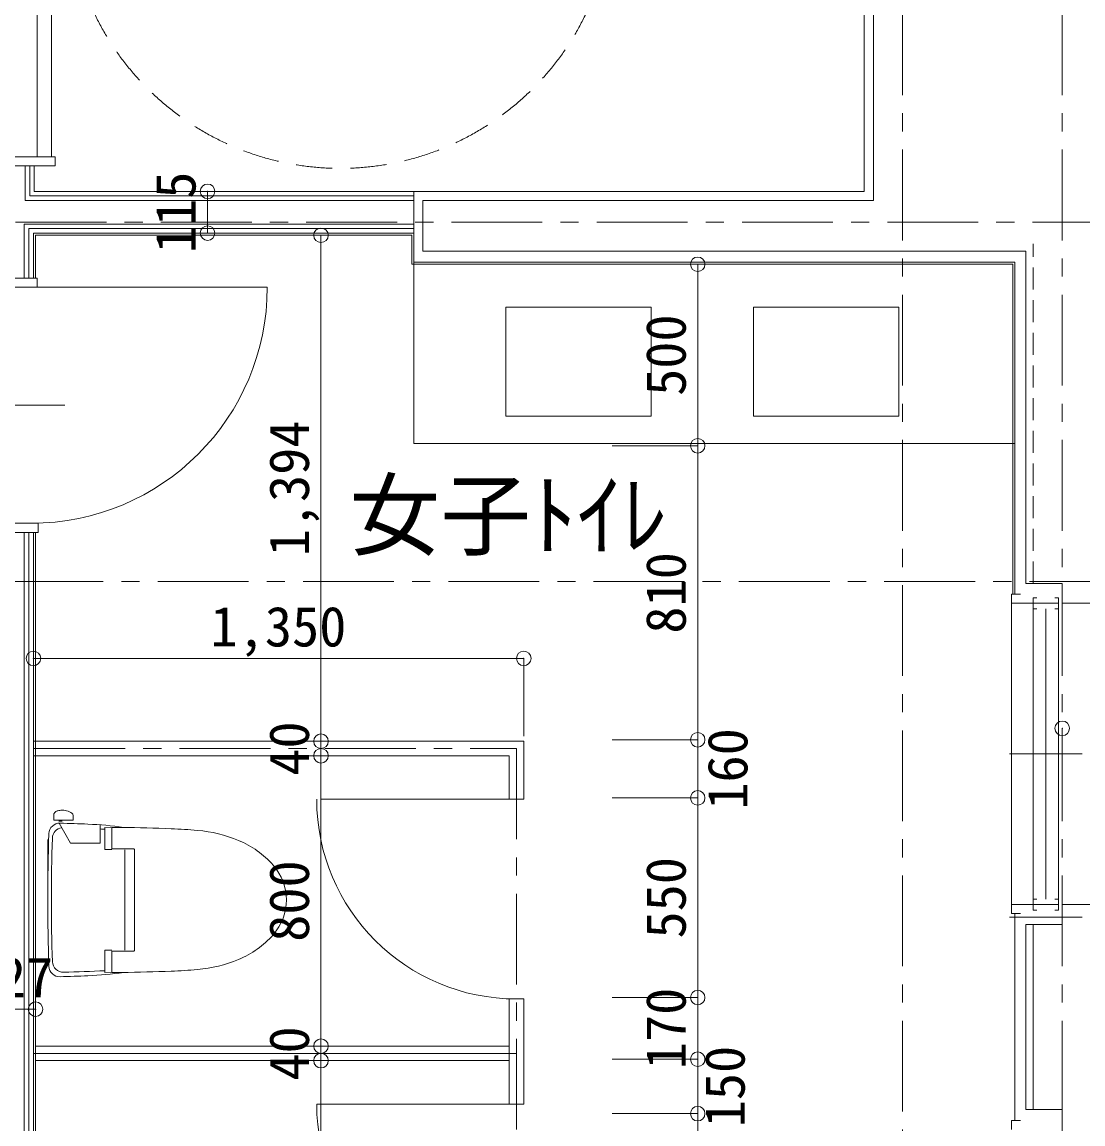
# Model space of a CAD drawing. Units: millimetres at full size, sheet at 1:50. Extents: x -19990 to 20111, y -13076 to 12993.
# Drawn here: x 5446 to 8367, y -6262 to -3226 of the extents above; entities that cross this region are included whole.
import ezdxf
from ezdxf.enums import TextEntityAlignment as Align

# ---------------------------------------------------------------- set-up
doc = ezdxf.new("R2010")
doc.units = ezdxf.units.MM
doc.header["$LTSCALE"] = 50
doc.header["$PDMODE"] = 32
doc.header["$PDSIZE"] = 40
for name, pattern in [('CHAIN1', [8, 5, -1, 1, -1]), ('DASHED1', [1.8, 1.2, -0.6]), ('DASHED2', [3, 2, -1])]:
    doc.linetypes.add(name, pattern=pattern)
for name, color, linetype, lineweight in [('1-1_表（文字_固定）', 4, 'Continuous', 9), ('1-2', 3, 'Continuous', 18), ('1-3', 7, 'Continuous', 13), ('1-4', 4, 'Continuous', 9), ('1-6', 7, 'Continuous', 13), ('1-8', 4, 'Continuous', 9), ('1-D_寸法', 6, 'Continuous', 9)]:
    doc.layers.add(name, color=color, linetype=linetype, lineweight=lineweight)
doc.layers.add('1-5_建具姿図', color=3, linetype='Continuous')
doc.styles.add('ＭＳ ゴシック', font='')
doc.styles.get('ＭＳ ゴシック').set_extended_font_data('MS Gothic')

msp = doc.modelspace()

# ---------------------------------------------------------------- linework, layer by layer
at = {"layer": '1-1_表（文字_固定）', "linetype": 'CHAIN1'}
for p, q in [((7869.61, -9827.17), (7869.61, 8572.83)), ((8309.61, -9827.17), (8309.61, 8572.83)), ((13278.21, -3777.17), (2115.11, -3777.17)), ((5419.61, -4767.17), (12781.09, -4767.17)), ((5479.61, -5227.17), (6807.11, -5227.17)), ((6807.11, -5227.17), (6807.11, -7747.17))]:
    msp.add_line(p, q, dxfattribs=at)
at = {"layer": '1-1_表（文字_固定）', "color": 7, "lineweight": 13}
for p, q in [((6268.91, -5207.17), (6268.91, -3813.17)), ((6268.91, -5247.17), (6268.91, -5207.17)), ((6268.91, -6047.17), (6268.91, -5247.17)), ((6268.91, -6087.17), (6268.91, -6047.17)), ((6268.91, -6887.17), (6268.91, -6087.17))]:
    msp.add_line(p, q, dxfattribs=at)
at = {"layer": '1-1_表（文字_固定）', "color": 2}
for p in [(6268.91, -3813.17), (6268.91, -5207.17), (6268.91, -5247.17), (6268.91, -6047.17), (6268.91, -6087.17)]:
    msp.add_point(p, dxfattribs=at)
at = {"layer": '1-2'}
for p, q in [((7764.61, -2097.17), (7764.61, -3692.17)), ((6524.61, -3692.17), (5479.61, -3692.17)), ((6518.61, -3813.17), (6518.61, -3893.17)), ((8173.61, -3893.17), (6518.61, -3893.17)), ((8173.61, -4802.17), (8173.61, -3893.17)), ((5483.11, -4631.62), (5483.11, -7737.17)), ((8409.61, -4827.17), (8309.61, -4827.17)), ((8409.61, -5657.17), (8309.61, -5657.17))]:
    msp.add_line(p, q, dxfattribs=at)
at = {"layer": '1-2', "color": 7, "lineweight": 13}
msp.add_line((6827.11, -4979.1), (5477.11, -4979.1), dxfattribs=at)
at = {"layer": '1-2'}
for points in [[(7764.61, -3692.17), (6524.61, -3692.17), (6524.61, -3887.17)], [(6518.61, -3813.17), (5483.11, -3813.17), (5483.11, -3931.62)]]:
    msp.add_lwpolyline(points, dxfattribs=at)
at = {"layer": '1-2', "color": 2}
for p in [(5477.11, -4979.1), (6827.11, -4979.1)]:
    msp.add_point(p, dxfattribs=at)
at = {"layer": '1-3'}
for p, q in [((7789.61, -2797.17), (7789.61, -3717.17)), ((7789.61, -3717.17), (6549.61, -3717.17)), ((6549.61, -3857.17), (6549.61, -3717.17)), ((6549.61, -3857.17), (8209.61, -3857.17)), ((8209.61, -3857.17), (8209.61, -4772.17)), ((8309.61, -4772.17), (8209.61, -4772.17)), ((8309.61, -4827.17), (8309.61, -4772.17)), ((8309.61, -5657.17), (8309.61, -5712.17)), ((8309.61, -5712.17), (8209.61, -5712.17)), ((8209.61, -5712.17), (8209.61, -6222.17)), ((8309.61, -6222.17), (8209.61, -6222.17)), ((8309.61, -6277.17), (8309.61, -6222.17))]:
    msp.add_line(p, q, dxfattribs=at)
at = {"layer": '1-3', "linetype": 'DASHED1'}
msp.add_line((8229.61, -4772.17), (8229.61, -3837.17), dxfattribs=at)
at = {"layer": '1-4', "color": 7, "lineweight": 13}
for p, q in [((5487.11, -2572.17), (5487.11, -3597.17)), ((5527.11, -2572.17), (5527.11, -3597.17)), ((5352.11, -3597.17), (5537.11, -3597.17)), ((5956.57, -3807.17), (5956.57, -3692.17))]:
    msp.add_line(p, q, dxfattribs=at)
at = {"layer": '1-4', "color": 3, "lineweight": 18}
for p, q in [((5479.61, -3692.17), (5479.61, -3622.17)), ((5352.11, -3931.62), (5487.11, -3931.62)), ((5487.11, -3956.62), (5487.11, -3931.62)), ((5352.11, -3956.62), (6120.99, -3956.62)), ((5355.11, -4606.62), (5490.11, -4606.62)), ((5490.11, -4631.62), (5490.11, -4606.62))]:
    msp.add_line(p, q, dxfattribs=at)
at = {"layer": '1-4'}
for p, q in [((5563.9, -4281.62), (5298.7, -4281.62)), ((5487.61, -4631.62), (5357.61, -4631.62)), ((8169.61, -4802.17), (8169.61, -4827.17)), ((8194.61, -4802.17), (8169.61, -4802.17)), ((8229.61, -4812.17), (8239.61, -4812.17)), ((8229.61, -4842.17), (8229.61, -4812.17)), ((8229.61, -4827.17), (8169.61, -4827.17)), ((8169.61, -5657.17), (8169.61, -4827.17)), ((8229.61, -4827.17), (8299.61, -4827.17)), ((8229.61, -4842.17), (8229.61, -5642.17)), ((8229.61, -4842.17), (8239.61, -4842.17)), ((8264.61, -5642.17), (8264.61, -4842.17)), ((8299.61, -4842.17), (8289.61, -4842.17)), ((8299.61, -5642.17), (8299.61, -4842.17)), ((8364.61, -5242.17), (8164.61, -5242.17)), ((8229.61, -5642.17), (8239.61, -5642.17)), ((8229.61, -5672.17), (8229.61, -5642.17)), ((8229.61, -5657.17), (8169.61, -5657.17)), ((8169.61, -5682.17), (8169.61, -5657.17)), ((8229.61, -5657.17), (8299.61, -5657.17)), ((8229.61, -5672.17), (8239.61, -5672.17)), ((8299.61, -5672.17), (8289.61, -5672.17)), ((8364.61, -5692.17), (8164.61, -5692.17)), ((8194.61, -5682.17), (8169.61, -5682.17)), ((8229.61, -6222.17), (8229.61, -5712.17)), ((8194.61, -6252.17), (8169.61, -6252.17)), ((8169.61, -6252.17), (8169.61, -6277.17))]:
    msp.add_line(p, q, dxfattribs=at)
at = {"layer": '1-4', "color": 7, "lineweight": 13}
msp.add_lwpolyline([(5537.11, -3597.17), (5537.11, -3622.17), (5352.11, -3622.17)], dxfattribs=at)
at = {"layer": '1-4', "color": 3, "lineweight": 18}
msp.add_lwpolyline([(5490.11, -4631.62), (5355.11, -4631.62), (5355.11, -4606.62)], dxfattribs=at)
at = {"layer": '1-4'}
for points in [[(8299.61, -4842.17), (8299.61, -4812.17), (8289.61, -4812.17)], [(8299.61, -5672.17), (8299.61, -5642.17), (8289.61, -5642.17)]]:
    msp.add_lwpolyline(points, dxfattribs=at)
at = {"layer": '1-4', "color": 3, "lineweight": 18}
msp.add_arc((5470.99, -3956.62), 650, 270, 0, dxfattribs=at)
at = {"layer": '1-6'}
for p, q in [((7306.13, -3893.17), (7070.13, -3893.17)), ((7306.13, -4393.17), (7306.13, -3893.17)), ((7306.13, -4393.17), (7070.13, -4393.17)), ((7306.13, -5203.17), (7306.13, -4393.17)), ((6827.11, -4979.1), (6827.11, -5192.86)), ((8309.61, -5171.56), (8309.61, -5250.27)), ((7306.13, -5203.17), (7070.13, -5203.17)), ((7306.13, -5203.17), (7306.13, -5363.17)), ((7306.13, -5363.17), (7070.13, -5363.17)), ((7306.13, -5363.17), (7306.13, -5913.2)), ((7306.13, -5913.2), (7070.13, -5913.2)), ((7306.13, -6083.17), (7306.13, -5913.2)), ((5356.11, -5945.35), (5483.11, -5945.35)), ((7306.13, -6083.17), (7070.13, -6083.17)), ((7306.13, -6233.17), (7306.13, -6083.17)), ((7306.13, -6233.17), (7070.13, -6233.17)), ((7306.13, -6233.17), (7306.13, -6783.2))]:
    msp.add_line(p, q, dxfattribs=at)
at = {"layer": '1-6', "color": 2}
for p in [(5956.57, -3692.17), (5956.57, -3807.17), (7306.13, -3893.17), (7306.13, -4393.17), (6827.11, -4979.1), (8309.61, -5171.56), (7306.13, -5203.17), (7306.13, -5363.17), (7306.13, -5913.2), (5483.11, -5945.35), (7306.13, -6083.17), (7306.13, -6233.17)]:
    msp.add_point(p, dxfattribs=at)
at = {"layer": '1-8'}
for p, q in [((5454.61, -3717.17), (5454.61, -3622.17)), ((5467.11, -3704.67), (5467.11, -3622.17)), ((6524.61, -3717.17), (5454.61, -3717.17)), ((6524.61, -3704.67), (5467.11, -3704.67)), ((5452.11, -3782.17), (5452.11, -3931.62)), ((6524.61, -3782.17), (5452.11, -3782.17)), ((5464.61, -3794.67), (5464.61, -3931.62)), ((6524.61, -3794.67), (5464.61, -3794.67)), ((8179.61, -3887.17), (6524.61, -3887.17)), ((8179.61, -4802.17), (8179.61, -3887.17)), ((5452.11, -4631.62), (5452.11, -7737.17)), ((5464.61, -4631.62), (5464.61, -7737.17)), ((5477.11, -4631.62), (5477.11, -6052.06)), ((5479.61, -5207.17), (6827.11, -5207.17)), ((6827.11, -5207.17), (6827.11, -5367.17)), ((6269.61, -5367.17), (6827.11, -5367.17)), ((8179.61, -6252.17), (8179.61, -5682.17)), ((6787.11, -5916.8), (6787.11, -6207.17)), ((6807.11, -5917.17), (6827.11, -5917.17)), ((6827.11, -5916.8), (6827.11, -6207.17)), ((5477.11, -6052.48), (5477.11, -7737.17)), ((5477.11, -6067.17), (6807.11, -6067.17)), ((5483.11, -6047.17), (6787.11, -6047.17)), ((5483.11, -6087.17), (6787.11, -6087.17)), ((6257.11, -6207.17), (6827.11, -6207.17))]:
    msp.add_line(p, q, dxfattribs=at)
for points in [[(6524.61, -3807.17), (5477.11, -3807.17), (5477.11, -3931.62)], [(5479.61, -5247.17), (6787.11, -5247.17), (6787.11, -5367.17)]]:
    msp.add_lwpolyline(points, dxfattribs=at)
at = {"layer": '1-8', "linetype": 'DASHED2'}
msp.add_circle((6321.83, -2878.86), 750, dxfattribs=at)
at = {"layer": '1-8', "color": 3, "lineweight": 18}
msp.add_arc((4559.61, -627.17), 6250, 334.55782, 53.24461, dxfattribs=at)
at = {"layer": '1-8'}
for centre, end in [((6807.11, -5367.17), 270), ((6807.11, -6207.17), 272.08394)]:
    msp.add_arc(centre, 550, 180, end, dxfattribs=at)
at = {"layer": '1-D_寸法'}
for p, q in [((6524.61, -3887.17), (6524.61, -4387.17)), ((8179.61, -4387.17), (6524.61, -4387.17)), ((5532.96, -5424.85), (5533.09, -5410.74)), ((5532.96, -5424.85), (5586.52, -5424.85)), ((5556.01, -5427.34), (5547.02, -5427.34)), ((5579.01, -5487.6), (5548.5, -5432.69)), ((5586.42, -5411.87), (5586.54, -5424.85)), ((5661.01, -5487.6), (5661.01, -5437.48)), ((5674.01, -5444.66), (5693.38, -5445.69)), ((5674.01, -5444.66), (5674.01, -5505.75)), ((5721.51, -5444.39), (5693.01, -5444.89)), ((5693.01, -5445.85), (5693.01, -5503.4)), ((5516.52, -5644.39), (5516.52, -5477.47)), ((5661.01, -5487.6), (5579.01, -5487.6)), ((5674.01, -5505.75), (5693.01, -5505.75)), ((5693.01, -5503.4), (5752.51, -5503.4)), ((5729.11, -5505.92), (5729.11, -5783.03)), ((5755.51, -5507.39), (5755.51, -5781.38)), ((5674.01, -5783.03), (5693.01, -5783.03)), ((5674.01, -5844.02), (5674.01, -5783.03)), ((5693.01, -5785.39), (5752.51, -5785.39)), ((5693.01, -5842.94), (5693.01, -5785.39)), ((5674.01, -5844.02), (5692.87, -5843.64)), ((5721.51, -5844.4), (5693.01, -5843.89))]:
    msp.add_line(p, q, dxfattribs=at)
for points in [[(6777.98, -4011.33), (6777.98, -4311.33), (7177.98, -4311.33), (7177.98, -4011.33)], [(7459.54, -4011.33), (7459.54, -4311.33), (7859.54, -4311.33), (7859.54, -4011.33)]]:
    msp.add_lwpolyline(points, close=True, dxfattribs=at)
for centre, radius, start, end in [((5545.08, -5410.84), 12, 103.97308, 179.49945), ((5561.5, -5476.84), 80, 96.50221, 103.97308), ((5557.38, -5440.69), 43.62, 53.79015, 96.50223), ((5549.83, -5462.76), 30, 88.20763, 177.90556), ((5300.55, -13428.85), 8000, 87.66093, 88.20764), ((5578.43, -5411.94), 8, 0.49979, 53.79015), ((10516.52, -5644.39), 5000, 177.90558, 182.0945), ((5559.4, -5475.07), 30, 97.43591, 178.04768), ((5586.24, -6434.69), 1000, 81.97734, 87.66092), ((5323.7, -13441.71), 8000, 87.49026, 87.58347), ((5591.96, -12443.19), 7000, 87.83304, 88.93961), ((5799.93, -6947.12), 1500, 85.06516, 87.83302), ((5896.28, -5831.27), 380, 67.48094, 85.06517), ((10526.52, -5644.39), 5000, 178.04768, 181.95087), ((5942.25, -5720.43), 260, 41.39006, 67.48093), ((5752.51, -5506.4), 3, 0.00002, 90.00003), ((6028.52, -5644.39), 145, 318.61, 41.39008), ((5942.25, -5568.36), 260, 292.51913, 318.61), ((5752.51, -5782.39), 3, 270.00003, 0.00003), ((5549.83, -5826.03), 30, 182.09448, 271.79243), ((5559.4, -5813.59), 30, 181.95087, 271.6947), ((5896.28, -5457.5), 380, 274.93491, 292.51913), ((5300.55, 2140.06), 8000, 271.79243, 272.33914), ((5323.7, 2152.93), 8000, 271.6947, 272.50981), ((5586.24, -4854.09), 1000, 272.33914, 278.02272), ((5591.96, 1154.41), 7000, 271.06047, 272.16704), ((5799.93, -4341.66), 1500, 272.16704, 274.93491)]:
    msp.add_arc(centre, radius, start, end, dxfattribs=at)

# ---------------------------------------------------------------- texts
at = {"layer": '1-1_表（文字_固定）', "color": 7, "style": 'ＭＳ ゴシック'}
for s, p in [('1,394', (6268.91, -4697.67)), ('40', (6268.91, -5302.17)), ('800', (6268.91, -5759.67)), ('40', (6268.91, -6142.17))]:
    msp.add_text(s, height=110, rotation=90, dxfattribs=at).set_placement(p, align=Align.BOTTOM_LEFT)
at = {"layer": '1-2', "color": 7, "style": 'ＭＳ ゴシック'}
msp.add_text('1,350', height=110, dxfattribs=at).set_placement((5964.61, -4979.1), align=Align.BOTTOM_LEFT)
at = {"layer": '1-5_建具姿図', "style": 'ＭＳ ゴシック'}
msp.add_text('女子ﾄｲﾚ', height=183.3, dxfattribs=at).set_placement((6347.47, -4730.29), align=Align.BOTTOM_LEFT)
at = {"layer": '1-6', "style": 'ＭＳ ゴシック'}
for s, p in [('115', (5956.57, -3862.17)), ('500', (7306.13, -4255.67)), ('810', (7306.13, -4910.67)), ('160', (7475.99, -5395.67)), ('550', (7306.13, -5750.68)), ('170', (7306.13, -6110.68)), ('150', (7468.5, -6270.67))]:
    msp.add_text(s, height=110, rotation=90, dxfattribs=at).set_placement(p, align=Align.BOTTOM_LEFT)
msp.add_text('127', height=110, dxfattribs=at).set_placement((5307.11, -5945.35), align=Align.BOTTOM_LEFT)

doc.saveas('drawing.dxf')
